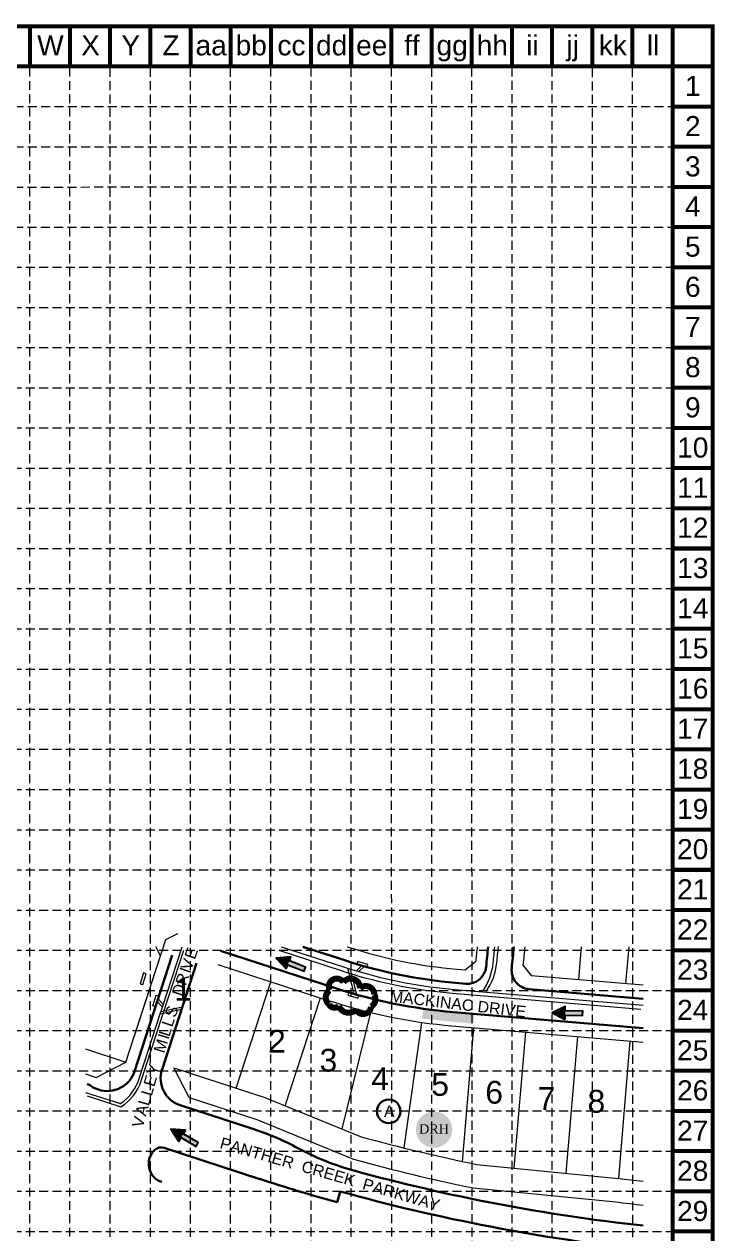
# Model space of a CAD drawing. Header units: inches. Extents: x 7023 to 8723, y 7868 to 10584.
# Drawn here: x 7994 to 8723, y 9309 to 10584 of the extents above; entities that cross this region are included whole.
import ezdxf
from ezdxf.enums import TextEntityAlignment as Align

# ---------------------------------------------------------------- set-up
doc = ezdxf.new("R2010")
doc.units = ezdxf.units.IN
doc.header["$MEASUREMENT"] = 0
doc.linetypes.add('DASHED', pattern=[0.75, 0.5, -0.25])
doc.linetypes.add('HIDDEN', pattern=[0.375, 0.25, -0.125])
for name, color, linetype in [('ARROWS', 252, 'Continuous'), ('BASE', 7, 'Continuous'), ('EROSION BLANKETS', 84, 'Continuous'), ('GRID', 254, 'DASHED'), ('LEGEND', 7, 'Continuous')]:
    doc.layers.add(name, color=color, linetype=linetype)
for name, color, linetype, lineweight in [('Level 11', 7, 'Continuous', 0), ('Level 14', 7, 'Continuous', 0), ('Level 3', 7, 'Continuous', 0), ('Level 47', 7, 'Continuous', 0), ('Level 8', 7, 'Continuous', 0), ('STORM', 5, 'Continuous', 0)]:
    doc.layers.add(name, color=color, linetype=linetype, lineweight=lineweight)
doc.styles.add('DRHorton', font='dutcheb.ttf')
doc.styles.get("Standard").update_dxf_attribs({"font": 'ARIAL.TTF'})

# ---------------------------------------------------------------- blocks, each defined once
blk = doc.blocks.new('DRHorton')
h = blk.add_hatch(color=1)
h.paths.add_polyline_path([(78.7, 25.8, 1), (40.4, 25.8, 1)])
h.paths.add_polyline_path([(42.3, 17.9), (76.5, 17.9), (76.5, 34.9), (42.3, 34.9)], flags=24)
at = {"layer": 'BASE', "color": 176, "style": 'DRHorton'}
blk.add_text('DRH', height=9.81, dxfattribs=at).set_placement((59.4, 21.6), align=Align.CENTER)
blk = doc.blocks.new('A$C46203D5A')
at = {"layer": 'Level 47', "color": 7, "linetype": 'Continuous', "lineweight": 30}
for s, rotation, p in [('E', 70.7034, (60.6, 188.3)), ('V', 70.7034, (56.6, 176.7)), ('I', 70.7034, (54.4, 170.5)), ('D', 71.7874, (47.4, 149.7)), ('R', 71.7874, (51.2, 161.1)), ('S', 71.7874, (39.9, 126.9)), ('L', 71.7874, (36.3, 116.1)), ('L', 72.8714, (33.1, 105.7)), ('M', 72.8714, (28.4, 90.5)), ('I', 72.8714, (31.5, 100.5)), ('Y', 73.9554, (20.7, 65.4)), ('E', 73.9554, (17.3, 53.6)), ('L', 73.9554, (14.3, 42.9)), ('L', 73.9554, (11.2, 32.5)), ('V', 75.0394, (4.9, 10)), ('A', 73.9554, (8.4, 22.6))]:
    blk.add_text(s, height=12, rotation=rotation, dxfattribs=at).set_placement(p, align=Align.TOP_CENTER)
blk = doc.blocks.new('arrow')
blk.add_lwpolyline([(-67, -25.4), (-59.3, -25.4), (-59.6, -56.1), (-51.9, -56.2), (-51.6, -25.5), (-44, -25.5), (-55.3, -2.4), (-67, -25.4)], close=True)
at = {"color": 254}
for points in [[(-44, -25.5), (-67, -25.4), (-55.3, -2.4), (-67, -25.4)], [(-59.6, -56.1), (-51.9, -56.2), (-59.3, -25.4), (-51.6, -25.5)]]:
    blk.add_solid(points, dxfattribs=at)

msp = doc.modelspace()

# ---------------------------------------------------------------- linework, layer by layer
at = {"layer": 'BASE', "color": 9}
msp.add_line((7067.9, 10540), (8678, 10540), dxfattribs=at)
at = {"layer": 'BASE', "const_width": 4.24}
for points in [[(8720.4, 7870.5), (8720.4, 10582.4), (7025.5, 10582.4), (7025.5, 7870.5)], [(8678, 7912.9), (8678, 10540), (7067.9, 10540), (7067.9, 7912.9)]]:
    msp.add_lwpolyline(points, close=True, dxfattribs=at)
for points in [[(8000.1, 10582.4), (8000.1, 10540)], [(8042.4, 10582.4), (8042.4, 10540)], [(8084.8, 10582.4), (8084.8, 10540)], [(8127.2, 10582.4), (8127.2, 10540)], [(8169.6, 10582.4), (8169.6, 10540)], [(8211.9, 10582.4), (8211.9, 10540)], [(8254.3, 10582.4), (8254.3, 10540)], [(8296.7, 10582.4), (8296.7, 10540)], [(8339, 10582.4), (8339, 10540)], [(8381.4, 10582.4), (8381.4, 10540)], [(8423.8, 10582.4), (8423.8, 10540)], [(8466.2, 10582.4), (8466.2, 10540)], [(8508.5, 10582.4), (8508.5, 10540)], [(8550.9, 10582.4), (8550.9, 10540)], [(8593.3, 10582.4), (8593.3, 10540)], [(8635.7, 10582.4), (8635.7, 10540)], [(8678, 10582.4), (8678, 10540)], [(8720.4, 10540), (8678, 10540)], [(8720.4, 10497.6), (8678, 10497.6)], [(8720.4, 10455.3), (8678, 10455.3)], [(8720.4, 10412.9), (8678, 10412.9)], [(8720.4, 10370.5), (8678, 10370.5)], [(8720.4, 10328.1), (8678, 10328.1)], [(8720.4, 10285.8), (8678, 10285.8)], [(8720.4, 10243.4), (8678, 10243.4)], [(8720.4, 10201), (8678, 10201)], [(8720.4, 10158.7), (8678, 10158.7)], [(8720.4, 10116.3), (8678, 10116.3)], [(8720.4, 10073.9), (8678, 10073.9)], [(8720.4, 10031.5), (8678, 10031.5)], [(8720.4, 9989.2), (8678, 9989.2)], [(8720.4, 9946.8), (8678, 9946.8)], [(8720.4, 9904.4), (8678, 9904.4)], [(8720.4, 9862), (8678, 9862)], [(8720.4, 9819.7), (8678, 9819.7)], [(8720.4, 9777.3), (8678, 9777.3)], [(8720.4, 9734.9), (8678, 9734.9)], [(8720.4, 9692.6), (8678, 9692.6)], [(8720.4, 9650.2), (8678, 9650.2)], [(8720.4, 9607.8), (8678, 9607.8)], [(8720.4, 9565.4), (8678, 9565.4)], [(8720.4, 9523.1), (8678, 9523.1)], [(8720.4, 9480.7), (8678, 9480.7)], [(8720.4, 9438.3), (8678, 9438.3)], [(8720.4, 9395.9), (8678, 9395.9)], [(8720.4, 9353.6), (8678, 9353.6)], [(8720.4, 9311.2), (8678, 9311.2)]]:
    msp.add_lwpolyline(points, dxfattribs=at)
at = {"layer": 'EROSION BLANKETS', "const_width": 10}
msp.add_lwpolyline([(8468.5, 9535.2), (8446.4, 9537.4), (8424.4, 9539.7), (8414.5, 9540.8)], dxfattribs=at)
at = {"layer": 'GRID', "color": 252, "linetype": 'HIDDEN', "lineweight": 0, "ltscale": 37.5}
for p, q in [((8000.1, 8082.3), (8000.1, 10540)), ((8042.4, 8082.3), (8042.4, 10540)), ((8084.8, 8082.2), (8084.8, 10540)), ((8127.2, 8082.2), (8127.2, 10540)), ((8169.6, 8082.2), (8169.6, 10540)), ((8211.9, 8082.2), (8211.9, 10540)), ((8254.5, 8082.3), (8254.3, 10540)), ((8296.8, 8082.5), (8296.7, 10540)), ((8339.2, 8082), (8339, 10540)), ((8381.9, 8082.4), (8381.6, 10541)), ((8424.1, 8082), (8424, 10541)), ((8466.5, 8082.5), (8466.4, 10541)), ((8508.9, 8082.6), (8508.7, 10541)), ((8551.2, 8082.3), (8551.1, 10541)), ((8593.7, 8081.7), (8593.5, 10541)), ((8636.1, 8081.8), (8635.8, 10541)), ((7069.8, 10497.4), (8677.3, 10497.6)), ((7069.8, 10454.9), (8677.3, 10455.2)), ((7069.5, 10412.6), (8678, 10412.9)), ((7069.5, 10370.3), (8678, 10370.5)), ((7067.9, 10328.1), (8678, 10328.1)), ((7067.9, 10285.8), (8678, 10285.8)), ((7067.9, 10243.4), (8678, 10243.4)), ((7067.9, 10201), (8678, 10201)), ((7067.9, 10158.7), (8678, 10158.7)), ((7067.9, 10116.3), (8678, 10116.3)), ((7067.9, 10073.9), (8678, 10073.9)), ((7067.9, 10031.5), (8678, 10031.5)), ((7067.9, 9989.2), (8678, 9989.2)), ((7067.9, 9946.8), (8678, 9946.8)), ((7067.9, 9904.4), (8678, 9904.4)), ((7067.9, 9862), (8678, 9862)), ((7067.9, 9819.7), (8678, 9819.7)), ((7067.9, 9777.3), (8678, 9777.3)), ((7067.9, 9734.9), (8678, 9734.9)), ((7067.9, 9692.6), (8678, 9692.6)), ((7067.9, 9650.2), (8678, 9650.2)), ((7067.9, 9607.8), (8678, 9607.8)), ((7067.9, 9565.4), (8678, 9565.4)), ((7067.9, 9523.1), (8678, 9523.1)), ((7067.9, 9480.7), (8678, 9480.7)), ((7067.9, 9438.3), (8678, 9438.3)), ((7067.9, 9395.9), (8678, 9395.9)), ((7067.9, 9353.6), (8678, 9353.6)), ((7067.9, 9311.2), (8678, 9311.2))]:
    msp.add_line(p, q, dxfattribs=at)
at = {"layer": 'LEGEND', "color": 170, "ltscale": 100, "const_width": 6.36}
msp.add_lwpolyline([(8344.2, 9545.1, 0.520567), (8344.2, 9545.1, 0.765195), (8359.9, 9548.3, 0.417879), (8363.4, 9560.9, 0.6649), (8348.2, 9567.6, 0.744833), (8330.8, 9574, 0.975642), (8316.5, 9565.5, 0.520567), (8315.5, 9550.9, 0.520567), (8325.9, 9549, 0.540264), (8344.2, 9545.1)], format="xyb", close=True, dxfattribs=at)
at = {"layer": 'Level 14', "color": 7, "linetype": 'Continuous', "lineweight": 30}
for p, q in [((8201.2, 9607.2), (8323.6, 9567.3)), ((8287.9, 9611.5), (8333.2, 9596.8)), ((8110.4, 9480), (8150.3, 9602.7)), ((8139.5, 9482.1), (8176, 9594.3)), ((8449.1, 9573.4), (8459.8, 9572.5)), ((8526.6, 9566.8), (8647, 9556.7)), ((8446.5, 9542.5), (8647, 9525.6)), ((8069.4, 9461.8), (8072.6, 9460.8)), ((8158.7, 9444.3), (8236.2, 9419.1)), ((8141.8, 9399.3), (8242.6, 9366.5)), ((8324.1, 9341.9), (8327.4, 9353.5))]:
    msp.add_line(p, q, dxfattribs=at)
at = {"layer": 'Level 14', "color": 7, "linetype": 'Continuous', "lineweight": 30, "extrusion": (0, 0, -1)}
for centre, radius, start, end in [((-5545.3, 9892), 2951.5, 185.4524, 185.8654), ((-5545.3, 9892), 2978.5, 185.4028, 185.8421), ((-8461.5, 9592.4), 20, 185.8654, 274.8235), ((-8081.9, 9489.3), 30, 198.0291, 288.0291), ((-8168, 9472.8), 30, 288.0291, 18.0291), ((-8138.7, 9389.8), 10, 48.0291, 108.0291), ((-8416, 9645.4), 280, 285.3357, 298.4027)]:
    msp.add_arc(centre, radius, start, end, dxfattribs=at)
at = {"layer": 'Level 14', "color": 7, "linetype": 'Continuous', "lineweight": 30}
for centre, radius, start, end in [((8492.4, 10086.1), 514.5, 251.9709, 265.1765), ((8528.2, 9586.8), 20, 174.1579, 265.1765), ((8492.4, 10086.1), 545.5, 251.9709, 265.1765), ((8056.5, 9454.4), 13, 49.3511, 71.9709), ((8073.4, 9474.2), 13, 229.3511, 251.9709), ((8149.6, 9152.8), 280, 61.5973, 71.9709), ((8145.4, 9382.4), 20, 131.9709, 251.9709), ((8858, 11257.4), 1988.5, 251.9709, 254.4261), ((8858, 11257.4), 1951.5, 254.6643, 263.7916), ((8858, 11257.4), 1976.5, 254.4261, 263.8704)]:
    msp.add_arc(centre, radius, start, end, dxfattribs=at)
at = {"layer": 'Level 3', "color": 7, "linetype": 'Continuous', "lineweight": 0}
for p, q in [((8143.6, 9619.1), (8156.2, 9625.6)), ((8110.1, 9516.4), (8143.6, 9619.1)), ((8138, 9602), (8133.1, 9611.5)), ((8579, 9577), (8581.9, 9611.5)), ((8628.8, 9572.8), (8632.1, 9611.5)), ((8101.5, 9489.8), (8138, 9602)), ((8459.4, 9587.1), (8470.4, 9596.2)), ((8450.3, 9587.8), (8459.4, 9587.1)), ((8520.2, 9592), (8529, 9581.2)), ((8529, 9581.2), (8647, 9571.2)), ((8217.7, 9462.4), (8254.3, 9574.6)), ((8269.5, 9443.8), (8306.6, 9557.6)), ((8359.3, 9542.1), (8329.3, 9419.4)), ((8413.3, 9531.7), (8394.4, 9399.4)), ((8445.3, 9528), (8647, 9511)), ((8468, 9526.1), (8456.1, 9385.1)), ((8522.8, 9521.5), (8510.7, 9378)), ((8577.6, 9516.9), (8565.4, 9372.6)), ((8633, 9512.2), (8620.8, 9367.2)), ((8070, 9473.7), (8101.5, 9489.8)), ((8168.2, 9452.3), (8152.1, 9483.8)), ((8248.1, 9452.6), (8349.7, 9411.1)), ((8239.5, 9429.1), (8341.6, 9387.4)), ((8471.5, 9381.8), (8620.8, 9367.2)), ((8467.7, 9357.1), (8618, 9342.4))]:
    msp.add_line(p, q, dxfattribs=at)
at = {"layer": 'Level 3', "color": 7, "linetype": 'Continuous', "lineweight": 0, "flags": 128}
for points in [[(8334.8, 9611.5), (8337.6, 9610.6)], [(8198.2, 9592.9), (8319.1, 9553.5)], [(8058.7, 9503.7), (8101.5, 9489.8)], [(8152.1, 9483.8), (8248.1, 9452.6)], [(8058.7, 9477.4), (8070, 9473.7)], [(8168.2, 9452.3), (8239.5, 9429.1)]]:
    msp.add_lwpolyline(points, dxfattribs=at)
at = {"layer": 'Level 3', "color": 7, "linetype": 'Continuous', "lineweight": 0}
for centre, radius, start, end in [((8492.4, 10086.1), 500, 251.9709, 265.1765), ((8492.4, 10086.1), 560, 251.9709, 265.1765), ((8858, 11257.4), 1915, 254.6061, 258.355), ((8858, 11257.4), 1940, 254.5621, 258.3943), ((8858, 11257.4), 1905, 262.8466, 263.6394), ((8858, 11257.4), 1930, 262.8569, 263.7222)]:
    msp.add_arc(centre, radius, start, end, dxfattribs=at)
at = {"layer": 'Level 3', "color": 7, "linetype": 'Continuous', "lineweight": 0, "extrusion": (0, 0, -1)}
for radius, start, end in [(2940, 185.4738, 185.7746), (2990, 185.382, 185.7587)]:
    msp.add_arc((-5545.3, 9892), radius, start, end, dxfattribs=at)
at = {"layer": 'Level 8', "color": 7, "linetype": 'Continuous', "lineweight": 30}
msp.add_circle((8378.6, 9437.9), 12.5, dxfattribs=at)
at = {"layer": 'STORM', "color": 5, "linetype": 'Continuous', "lineweight": 0}
for p, q in [((8335, 9588.9), (8341.7, 9561.8)), ((8338, 9587.8), (8344.7, 9560.7)), ((8344.5, 9586), (8350.3, 9591.6)), ((8347.1, 9585.3), (8352.9, 9590.9)), ((8141.1, 9550.2), (8135.7, 9556.2)), ((8139.9, 9547.8), (8134.5, 9553.9)), ((8137.5, 9540.7), (8160.1, 9545.5)), ((8138.5, 9543.3), (8161.1, 9548.1)), ((8113.8, 9474.2), (8113.8, 9474.2)), ((8117.6, 9473), (8117.6, 9473))]:
    msp.add_line(p, q, dxfattribs=at)
at = {"layer": 'STORM', "color": 5, "linetype": 'Continuous', "lineweight": 0, "flags": 128}
for points in [[(8095.6, 9446, 0.181617), (8115.7, 9473.6), (8115.7, 9473.6), (8137.5, 9540.7), (8139.9, 9547.8), (8160.6, 9611.5)], [(8096.2, 9442.7, 0.173722), (8117.6, 9469.9), (8117.6, 9469.9), (8139.4, 9537), (8141.8, 9544.2), (8162.5, 9607.8)], [(8262.7, 9607.7), (8328.4, 9586.3, 0.002006), (8332.4, 9585, 0.004762), (8341.9, 9582.1, 0.050896), (8445.9, 9562.5), (8474.9, 9560.1), (8644.4, 9545.8)], [(8265.3, 9611.5), (8331, 9590.2, 0.002006), (8335, 9588.9, 0.004762), (8344.5, 9586, 0.050896), (8448.5, 9566.4), (8477.5, 9564), (8647, 9549.7)], [(8477.5, 9564, 0.127199), (8488.8, 9594.5), (8488.8, 9594.5, 0.001448), (8490.5, 9611.5, 0.001448)], [(8481.4, 9564.2, 0.127199), (8492.6, 9594.7), (8492.6, 9594.7, 0.001448), (8494.3, 9611.7, 0.001448)]]:
    msp.add_lwpolyline(points, format="xyb", dxfattribs=at)
for points in [[(8355.6, 9590.1), (8356.4, 9592.9), (8345.8, 9596), (8345, 9593.1)], [(8116.3, 9572.4), (8119.1, 9571.5), (8122.8, 9582.9), (8120, 9583.9)], [(8132.6, 9548.1), (8129.7, 9549.1), (8133.5, 9560.5), (8136.3, 9559.6)], [(8346.2, 9557.4), (8347, 9560.3), (8336.4, 9563.3), (8335.6, 9560.4)]]:
    msp.add_lwpolyline(points, close=True, dxfattribs=at)
for points in [[(8058.7, 9457.9), (8095.6, 9446), (8094.8, 9445.9)], [(8060.6, 9454.3), (8096.2, 9442.7), (8096.2, 9442.7)]]:
    msp.add_lwpolyline(points, dxfattribs=at)

# ---------------------------------------------------------------- block references
at = {"layer": 'ARROWS', "zscale": 0.599976}
for p, xscale, yscale, rotation in [((8270.4, 9631.1), 0.5999760000006149, 0.5999760000019023, 69.34347868073529), ((8549.9, 9575), 0.5999760000005979, 0.599976000001675, 89.26968030961743), ((8163.9, 9448.6), 0.5999760000005037, 0.5999760000015613, 60.32702285900639)]:
    msp.add_blockref('arrow', p, dxfattribs=dict(at, xscale=xscale, yscale=yscale, rotation=rotation))
at = {"layer": 'Level 14', "color": 1}
msp.add_blockref('DRHorton', (8366.9, 9392.8), dxfattribs=at)
at = {"layer": 'STORM', "color": 1}
msp.add_blockref('A$C46203D5A', (8104, 9418.2), dxfattribs=at)

# ---------------------------------------------------------------- texts
at = {"layer": 'BASE'}
for s, height, p in [('W', 21.2, (8021.8, 10562.2)), ('X', 21.2, (8064.1, 10562.2)), ('Y', 21.2, (8106.5, 10562.2)), ('Z', 21.2, (8148.9, 10562.2)), ('aa', 21.19, (8191.3, 10562.2)), ('bb', 21.19, (8233.6, 10562.2)), ('cc', 21.19, (8276, 10562.2)), ('dd', 21.19, (8318.4, 10562.2)), ('ee', 21.19, (8360.7, 10562.2)), ('ff', 21.19, (8403.1, 10562.2)), ('gg', 21.19, (8445.5, 10562.2)), ('hh', 21.19, (8487.9, 10562.2)), ('ii', 21.19, (8530.2, 10562.2)), ('jj', 21.19, (8572.6, 10562.2)), ('kk', 21.19, (8615, 10562.2)), ('ll', 21.19, (8657.4, 10562.2)), ('1', 21.2, (8699.3, 10519.4)), ('2', 21.2, (8699.3, 10477)), ('3', 21.2, (8699.3, 10434.6)), ('4', 21.2, (8699.3, 10392.3)), ('5', 21.2, (8699.3, 10349.9)), ('6', 21.2, (8699.3, 10307.5)), ('7', 21.2, (8699.3, 10265.1)), ('8', 21.2, (8699.3, 10222.8)), ('9', 21.2, (8699.3, 10180.4)), ('10', 21.19, (8699.3, 10138)), ('11', 21.19, (8699.3, 10095.7)), ('12', 21.19, (8699.3, 10053.5)), ('13', 21.19, (8699.3, 10010.9)), ('14', 21.19, (8699.3, 9968.5)), ('15', 21.19, (8699.3, 9926.2)), ('16', 21.19, (8699.3, 9883.8)), ('17', 21.19, (8699.2, 9841.5)), ('18', 21.19, (8699.2, 9799.2)), ('19', 21.19, (8699.2, 9756.8)), ('20', 21.19, (8699.2, 9714.4)), ('21', 21.19, (8699.2, 9672)), ('22', 21.19, (8699.2, 9629.7)), ('23', 21.19, (8699.2, 9587.3)), ('24', 21.19, (8699.2, 9544.9)), ('25', 21.19, (8699.2, 9502.3)), ('26', 21.19, (8699.2, 9460)), ('27', 21.19, (8699.2, 9417.6)), ('28', 21.19, (8699.2, 9375.2)), ('29', 21.19, (8699.2, 9332.8))]:
    msp.add_text(s, height=height, dxfattribs=at).set_placement(p, align=Align.MIDDLE_CENTER)
at = {"layer": 'Level 11', "color": 7, "linetype": 'Continuous', "lineweight": 13}
for s, p in [('1', (8161.6, 9554.7)), ('2', (8260.7, 9499.8)), ('3', (8315, 9479.8)), ('4', (8369.6, 9460.3)), ('5', (8432.8, 9454.2)), ('6', (8489.8, 9446)), ('7', (8545.1, 9439.4)), ('8', (8597.6, 9436.5))]:
    msp.add_text(s, height=24, dxfattribs=at).set_placement(p, align=Align.CENTER)
at = {"layer": 'Level 47', "color": 7, "linetype": 'Continuous', "lineweight": 30}
for s, rotation, p in [('MACKINAC DRIVE', 353.3722, (8451, 9545.2)), ('PANTHER  CREEK  PARKWAY', 343.9611, (8315.1, 9366.1))]:
    msp.add_text(s, height=12, rotation=rotation, dxfattribs=at).set_placement(p, align=Align.CENTER)
at = {"layer": 'Level 8', "color": 7, "linetype": 'Continuous', "lineweight": 30}
msp.add_text('A', height=12, dxfattribs=at).set_placement((8379.2, 9437.8), align=Align.MIDDLE_CENTER)

doc.saveas('drawing.dxf')
